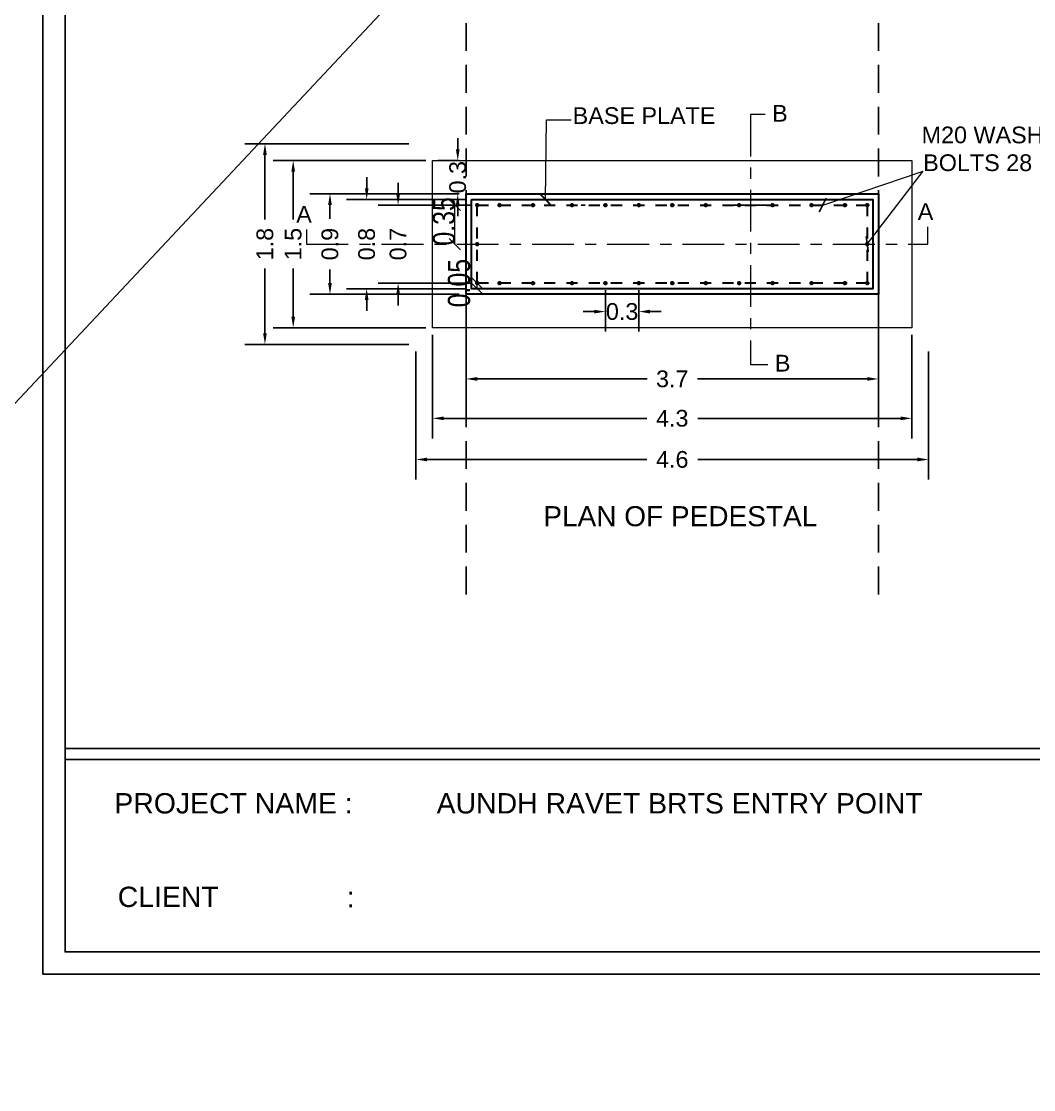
# Model space of a CAD drawing. Header units: metres. Extents: x 6 to 601, y -20 to 118.
# Drawn here: x 183.75 to 192.84, y 4.78 to 14.37 of the extents above; entities that cross this region are included whole.
import ezdxf
from ezdxf.enums import TextEntityAlignment as Align

# ---------------------------------------------------------------- set-up
doc = ezdxf.new("R2010")
doc.units = ezdxf.units.M
doc.header["$MEASUREMENT"] = 0
doc.linetypes.add('CENTER', pattern=[2, 1.25, -0.25, 0.25, -0.25])
doc.linetypes.add('HIDDEN', pattern=[0.375, 0.25, -0.125])
for name, color, linetype, lineweight in [('base plate', 40, 'Continuous', 30), ('boult', 142, 'Continuous', 30), ('EXISTING ROAD', 7, 'Continuous', 5), ('foundation wall and slab', 7, 'Continuous', 30)]:
    doc.layers.add(name, color=color, linetype=linetype, lineweight=lineweight)
doc.layers.add('HATCH', color=8, linetype='Continuous')
doc.layers.add('ProfileEdges', color=7, linetype='Continuous')
doc.styles.add('AR', font='arial.ttf')
doc.styles.add('ARIAL', font='arialbd.ttf', dxfattribs={"width": 0.8})
doc.styles.add('PDF Arial', font='arial.ttf')
doc.styles.get("Standard").update_dxf_attribs({"font": 'arial.ttf'})
doc.dimstyles.new('PDA_Dimentions', dxfattribs={"dimtxt": 0.3, "dimasz": 0.1, "dimexe": 0.075, "dimexo": 0.625, "dimgap": 0.1, "dimtad": 1, "dimdsep": 46, "dimtxsty": 'ARIAL', "dimblk": 'ARCHTICK', "dimcen": 0.09, "dimadec": 0, "dimazin": 0, "dimtfac": 1, "dimtmove": 1, "dimatfit": 3, "dimldrblk": 'ARCHTICK', "dimfxl": 1, "dimfxlon": 1, "dimlwd": 9, "dimarcsym": 0})
doc.dimstyles.get("Standard").update_dxf_attribs({"dimtxt": 0.18, "dimasz": 0.18, "dimexe": 0.18, "dimexo": 0.0625, "dimgap": 0.09, "dimtad": 0, "dimdec": 4, "dimzin": 0, "dimdsep": 46, "dimtxsty": 'Standard', "dimcen": 0.09, "dimadec": 0, "dimazin": 0, "dimtfac": 1, "dimtdec": 4, "dimtofl": 0, "dimtmove": 0, "dimatfit": 3, "dimfxl": 1, "dimtolj": 1, "dimtzin": 0, "dimarcsym": 0})

# ---------------------------------------------------------------- blocks, each defined once
blk = doc.blocks.new('*D248')
at = {"color": 0, "lineweight": -2, "transparency": 16777216}
for p, q in [((186.8527, 12.8704), (186.8527, 12.9704)), ((187.7323, 12.7704), (186.6727, 12.7704)), ((187.7323, 11.9704), (186.6727, 11.9704)), ((186.8527, 11.8704), (186.8527, 11.7704))]:
    blk.add_line(p, q, dxfattribs=at)
at = {"color": 0, "transparency": 16777216}
for points in [[(186.836, 12.8704), (186.8694, 12.8704), (186.8527, 12.7704)], [(186.836, 11.8704), (186.8694, 11.8704), (186.8527, 11.9704)]]:
    blk.add_solid(points, dxfattribs=at)
at = {"layer": 'Defpoints', "color": 0, "transparency": 16777216}
for p in [(187.7948, 12.7704), (186.8527, 11.9704), (187.7948, 11.9704)]:
    blk.add_point(p, dxfattribs=at)
at = {"color": 0, "transparency": 16777216, "insert": (186.8527, 12.3704), "char_height": 0.15, "attachment_point": 5, "rotation": 90}
blk.add_mtext('\\A1;0.8', dxfattribs=at)
blk = doc.blocks.new('*D249')
at = {"color": 0, "lineweight": -2, "transparency": 16777216}
for p, q in [((187.6823, 12.8204), (186.3432, 12.8204)), ((186.5232, 12.7204), (186.5232, 12.5971)), ((186.5232, 12.0204), (186.5232, 12.1437)), ((187.6823, 11.9204), (186.3432, 11.9204))]:
    blk.add_line(p, q, dxfattribs=at)
at = {"color": 0, "transparency": 16777216}
for points in [[(186.5066, 12.7204), (186.5399, 12.7204), (186.5232, 12.8204)], [(186.5066, 12.0204), (186.5399, 12.0204), (186.5232, 11.9204)]]:
    blk.add_solid(points, dxfattribs=at)
at = {"layer": 'Defpoints', "color": 0, "transparency": 16777216}
for p in [(186.5232, 12.8204), (187.7448, 12.8204), (187.7448, 11.9204)]:
    blk.add_point(p, dxfattribs=at)
at = {"color": 0, "transparency": 16777216, "insert": (186.5232, 12.3704), "char_height": 0.15, "attachment_point": 5, "rotation": 90}
blk.add_mtext('\\A1;0.9', dxfattribs=at)
blk = doc.blocks.new('*D250')
at = {"color": 0, "lineweight": -2, "transparency": 16777216}
for p, q in [((187.3823, 13.1204), (186.0134, 13.1204)), ((186.1934, 13.0204), (186.1934, 12.5904)), ((186.1934, 11.7204), (186.1934, 12.1503)), ((187.3823, 11.6204), (186.0134, 11.6204))]:
    blk.add_line(p, q, dxfattribs=at)
at = {"color": 0, "transparency": 16777216}
for points in [[(186.1767, 13.0204), (186.21, 13.0204), (186.1934, 13.1204)], [(186.1767, 11.7204), (186.21, 11.7204), (186.1934, 11.6204)]]:
    blk.add_solid(points, dxfattribs=at)
at = {"layer": 'Defpoints', "color": 0, "transparency": 16777216}
for p in [(187.4448, 13.1204), (186.1934, 11.6204), (187.4448, 11.6204)]:
    blk.add_point(p, dxfattribs=at)
at = {"color": 0, "transparency": 16777216, "insert": (186.1934, 12.3704), "char_height": 0.15, "attachment_point": 5, "rotation": 90}
blk.add_mtext('\\A1;1.5', dxfattribs=at)
blk = doc.blocks.new('*D251')
at = {"color": 0, "lineweight": -2, "transparency": 16777216}
for p, q in [((187.2323, 13.2704), (185.7597, 13.2704)), ((185.9397, 13.1704), (185.9397, 12.59)), ((185.9397, 11.5704), (185.9397, 12.1507)), ((187.2323, 11.4704), (185.7597, 11.4704))]:
    blk.add_line(p, q, dxfattribs=at)
at = {"color": 0, "transparency": 16777216}
for points in [[(185.923, 13.1704), (185.9564, 13.1704), (185.9397, 13.2704)], [(185.923, 11.5704), (185.9564, 11.5704), (185.9397, 11.4704)]]:
    blk.add_solid(points, dxfattribs=at)
at = {"layer": 'Defpoints', "color": 0, "transparency": 16777216}
for p in [(185.9397, 13.2704), (187.2948, 13.2704), (187.2948, 11.4704)]:
    blk.add_point(p, dxfattribs=at)
at = {"color": 0, "transparency": 16777216, "insert": (185.9397, 12.3704), "char_height": 0.15, "attachment_point": 5, "rotation": 90}
blk.add_mtext('\\A1;1.8', dxfattribs=at)
blk = doc.blocks.new('*D252')
at = {"color": 0, "lineweight": -2, "transparency": 16777216}
for p, q in [((187.1348, 12.8204), (187.1348, 12.9204)), ((187.7823, 12.7204), (186.9548, 12.7204)), ((187.7823, 12.0204), (186.9548, 12.0204)), ((187.1348, 11.9204), (187.1348, 11.8204))]:
    blk.add_line(p, q, dxfattribs=at)
at = {"color": 0, "transparency": 16777216}
for points in [[(187.1182, 12.8204), (187.1515, 12.8204), (187.1348, 12.7204)], [(187.1182, 11.9204), (187.1515, 11.9204), (187.1348, 12.0204)]]:
    blk.add_solid(points, dxfattribs=at)
at = {"layer": 'Defpoints', "color": 0, "transparency": 16777216}
for p in [(187.1348, 12.7204), (187.8448, 12.7204), (187.8448, 12.0204)]:
    blk.add_point(p, dxfattribs=at)
at = {"color": 0, "transparency": 16777216, "insert": (187.1348, 12.3704), "char_height": 0.15, "attachment_point": 5, "rotation": 90}
blk.add_mtext('\\A1;0.7', dxfattribs=at)
blk = doc.blocks.new('*D253')
at = {"color": 0, "lineweight": -2, "transparency": 16777216}
for p, q in [((187.4448, 11.5579), (187.4448, 10.6273)), ((191.7448, 11.5579), (191.7448, 10.6273)), ((187.5448, 10.8073), (189.3653, 10.8073)), ((191.6448, 10.8073), (189.8244, 10.8073))]:
    blk.add_line(p, q, dxfattribs=at)
at = {"color": 0, "transparency": 16777216}
for points in [[(187.5448, 10.824), (187.5448, 10.7906), (187.4448, 10.8073)], [(191.6448, 10.824), (191.6448, 10.7906), (191.7448, 10.8073)]]:
    blk.add_solid(points, dxfattribs=at)
at = {"layer": 'Defpoints', "color": 0, "transparency": 16777216}
for p in [(187.4448, 11.6204), (191.7448, 11.6204), (191.7448, 10.8073)]:
    blk.add_point(p, dxfattribs=at)
at = {"color": 0, "transparency": 16777216, "insert": (189.5948, 10.8073), "char_height": 0.15, "attachment_point": 5}
blk.add_mtext('\\A1;4.3', dxfattribs=at)
blk = doc.blocks.new('*D254')
at = {"color": 0, "lineweight": -2, "transparency": 16777216}
for p, q in [((187.7448, 11.8579), (187.7448, 10.9808)), ((191.4448, 11.8579), (191.4448, 10.9808)), ((187.8448, 11.1608), (189.3683, 11.1608)), ((191.3448, 11.1608), (189.8213, 11.1608))]:
    blk.add_line(p, q, dxfattribs=at)
at = {"color": 0, "transparency": 16777216}
for points in [[(187.8448, 11.1775), (187.8448, 11.1441), (187.7448, 11.1608)], [(191.3448, 11.1775), (191.3448, 11.1441), (191.4448, 11.1608)]]:
    blk.add_solid(points, dxfattribs=at)
at = {"layer": 'Defpoints', "color": 0, "transparency": 16777216}
for p in [(187.7448, 11.9204), (191.4448, 11.9204), (191.4448, 11.1608)]:
    blk.add_point(p, dxfattribs=at)
at = {"color": 0, "transparency": 16777216, "insert": (189.5948, 11.1608), "char_height": 0.15, "attachment_point": 5}
blk.add_mtext('\\A1;3.7', dxfattribs=at)
blk = doc.blocks.new('*D255')
at = {"color": 0, "lineweight": -2, "transparency": 16777216}
for p, q in [((187.2948, 11.4079), (187.2948, 10.258)), ((191.8948, 11.4079), (191.8948, 10.258)), ((187.3948, 10.438), (189.3653, 10.438)), ((191.7948, 10.438), (189.8243, 10.438))]:
    blk.add_line(p, q, dxfattribs=at)
at = {"color": 0, "transparency": 16777216}
for points in [[(187.3948, 10.4547), (187.3948, 10.4213), (187.2948, 10.438)], [(191.7948, 10.4547), (191.7948, 10.4213), (191.8948, 10.438)]]:
    blk.add_solid(points, dxfattribs=at)
at = {"layer": 'Defpoints', "color": 0, "transparency": 16777216}
for p in [(187.2948, 11.4704), (191.8948, 11.4704), (191.8948, 10.438)]:
    blk.add_point(p, dxfattribs=at)
at = {"color": 0, "transparency": 16777216, "insert": (189.5948, 10.438), "char_height": 0.15, "attachment_point": 5}
blk.add_mtext('\\A1;4.6', dxfattribs=at)
blk = doc.blocks.new('_Oblique')
at = {"color": 0, "linetype": 'ByBlock', "lineweight": -2}
blk.add_line((-0.5, -0.5), (0.5, 0.5), dxfattribs=at)
blk = doc.blocks.new('*D256')
at = {"color": 0, "lineweight": 9, "transparency": 16777216}
blk.add_line((187.6434, 12.3704), (187.6434, 12.7204), dxfattribs=at)
at = {"layer": 'Defpoints', "color": 0, "transparency": 16777216}
for p in [(187.6434, 12.7204), (187.8448, 12.7204), (187.8448, 12.3704)]:
    blk.add_point(p, dxfattribs=at)
at = {"color": 0, "lineweight": 9, "transparency": 16777216, "xscale": 0.1, "yscale": 0.1, "zscale": 0.1}
for p, rotation in [((187.6434, 12.7204), 90), ((187.6434, 12.3704), 270)]:
    blk.add_blockref('_Oblique', p, dxfattribs=dict(at, rotation=rotation))
at = {"color": 0, "transparency": 16777216, "insert": (187.5474, 12.5742), "char_height": 0.2, "attachment_point": 5, "rotation": 90, "style": 'ARIAL'}
blk.add_mtext('{\\fArial|b0|i0|c0|p34;0.35}', dxfattribs=at)
blk = doc.blocks.new('_ArchTick')
at = {"color": 0, "linetype": 'ByBlock', "const_width": 0.15}
blk.add_lwpolyline([(-0.5, -0.5), (0.5, 0.5)], dxfattribs=at)
blk = doc.blocks.new('*D257')
at = {"color": 0, "lineweight": -2, "transparency": 16777216}
for p, q in [((188.9951, 11.9579), (188.9951, 11.5849)), ((189.2948, 11.9579), (189.2948, 11.5849)), ((188.8951, 11.7649), (188.7951, 11.7649)), ((189.3948, 11.7649), (189.4948, 11.7649))]:
    blk.add_line(p, q, dxfattribs=at)
at = {"color": 0, "transparency": 16777216}
for points in [[(188.8951, 11.7815), (188.8951, 11.7482), (188.9951, 11.7649)], [(189.3948, 11.7815), (189.3948, 11.7482), (189.2948, 11.7649)]]:
    blk.add_solid(points, dxfattribs=at)
at = {"layer": 'Defpoints', "color": 0, "transparency": 16777216}
for p in [(188.9951, 12.0204), (189.2948, 12.0204), (189.2948, 11.7649)]:
    blk.add_point(p, dxfattribs=at)
at = {"color": 0, "transparency": 16777216, "insert": (189.145, 11.7649), "char_height": 0.15, "attachment_point": 5}
blk.add_mtext('\\A1;0.3', dxfattribs=at)
blk = doc.blocks.new('*D258')
at = {"color": 0, "lineweight": -2, "transparency": 16777216}
for p, q in [((187.6698, 13.2204), (187.6698, 13.3204)), ((187.6823, 13.1204), (187.4898, 13.1204)), ((187.6823, 12.8204), (187.4898, 12.8204)), ((187.6698, 12.7204), (187.6698, 12.6204))]:
    blk.add_line(p, q, dxfattribs=at)
at = {"color": 0, "transparency": 16777216}
for points in [[(187.6531, 13.2204), (187.6865, 13.2204), (187.6698, 13.1204)], [(187.6531, 12.7204), (187.6865, 12.7204), (187.6698, 12.8204)]]:
    blk.add_solid(points, dxfattribs=at)
at = {"layer": 'Defpoints', "color": 0, "transparency": 16777216}
for p in [(187.6698, 13.1204), (187.7448, 13.1204), (187.7448, 12.8204)]:
    blk.add_point(p, dxfattribs=at)
at = {"color": 0, "transparency": 16777216, "insert": (187.6698, 12.9704), "char_height": 0.15, "attachment_point": 5, "rotation": 90}
blk.add_mtext('\\A1;0.3', dxfattribs=at)
blk = doc.blocks.new('*D259')
at = {"color": 0, "lineweight": 9, "transparency": 16777216}
blk.add_line((187.8448, 11.9704), (187.8448, 12.0204), dxfattribs=at)
at = {"layer": 'Defpoints', "color": 0, "transparency": 16777216}
for p in [(187.8448, 12.0204), (187.8448, 12.0204), (187.8448, 11.9704)]:
    blk.add_point(p, dxfattribs=at)
at = {"color": 0, "lineweight": 9, "transparency": 16777216, "xscale": 0.1, "yscale": 0.1, "zscale": 0.1}
for p, rotation in [((187.8448, 12.0204), 90), ((187.8448, 11.9704), 270)]:
    blk.add_blockref('_Oblique', p, dxfattribs=dict(at, rotation=rotation))
at = {"color": 0, "transparency": 16777216, "insert": (187.6824, 12.0204), "char_height": 0.2, "attachment_point": 5, "rotation": 90, "style": 'ARIAL'}
blk.add_mtext('{\\fArial|b0|i0|c0|p34;0.05}', dxfattribs=at)
blk = doc.blocks.new('Survey Base')
at = {"color": 146}
blk.add_lwpolyline([(9849.212, 9829.595), (9954.315, 9820.431), (9966.945, 9819.426)], dxfattribs=at)
blk = doc.blocks.new('site plan')
at = {"layer": 'EXISTING ROAD', "rotation": 51.79989677134766}
blk.add_blockref('Survey Base', (2049.792, -13777.89), dxfattribs=at)

msp = doc.modelspace()

# ---------------------------------------------------------------- linework, layer by layer
at = {"color": 251, "linetype": 'HIDDEN', "true_color": 0x636466}
for p, q in [((187.7448, 21.1033), (187.7448, 9.1948)), ((191.4448, 21.1033), (191.4448, 9.1948))]:
    msp.add_line(p, q, dxfattribs=at)
for p, q in [((207.208, 7.846), (184.1468, 7.846)), ((207.208, 7.746), (184.1468, 7.746))]:
    msp.add_line(p, q)
for points in [[(183.9468, 22.6959), (207.408, 22.6959), (207.408, 5.8211), (183.9468, 5.8211)], [(184.1468, 22.4959), (207.208, 22.4959), (207.208, 6.0211), (184.1468, 6.0211)]]:
    msp.add_lwpolyline(points, close=True)
at = {"color": 1, "linetype": 'CENTER', "lineweight": 13, "ltscale": 0.3}
for points in [[(190.4284, 13.532), (190.2974, 13.532), (190.2974, 11.2907), (190.4531, 11.2907)], [(186.3119, 12.5013), (186.3119, 12.3704), (191.8895, 12.3704), (191.8895, 12.5261)]]:
    msp.add_lwpolyline(points, dxfattribs=at)
for points in [[(187.8261, 12.7204), (187.8636, 12.7204)], [(187.8448, 12.7391), (187.8448, 12.7016)], [(188.0261, 12.7204), (188.0636, 12.7204)], [(188.0448, 12.7391), (188.0448, 12.7016)], [(188.3263, 12.7204), (188.3638, 12.7204)], [(188.3451, 12.7391), (188.3451, 12.7016)], [(188.6763, 12.7204), (188.7138, 12.7204)], [(188.6951, 12.7391), (188.6951, 12.7016)], [(188.7763, 12.7204), (188.8138, 12.7204)], [(188.9763, 12.7204), (189.0138, 12.7204)], [(188.9951, 12.7391), (188.9951, 12.7016)], [(189.2763, 12.7204), (189.3138, 12.7204)], [(189.2951, 12.7391), (189.2951, 12.7016)], [(189.5763, 12.7204), (189.6138, 12.7204)], [(189.5951, 12.7391), (189.5951, 12.7016)], [(189.8763, 12.7204), (189.9138, 12.7204)], [(189.8951, 12.7391), (189.8951, 12.7016)], [(190.4763, 12.7204), (190.1138, 12.7204)], [(190.1763, 12.7204), (190.2138, 12.7204)], [(190.1951, 12.7391), (190.1951, 12.7016)], [(190.4951, 12.7391), (190.4951, 12.7016)], [(190.8258, 12.7204), (190.8633, 12.7204)], [(190.8446, 12.7391), (190.8446, 12.7016)], [(191.1636, 12.7204), (191.1261, 12.7204)], [(191.1448, 12.7391), (191.1448, 12.7016)], [(191.3636, 12.7204), (191.3261, 12.7204)], [(191.3448, 12.7391), (191.3448, 12.7016)], [(187.8261, 12.3704), (187.8636, 12.3704)], [(187.8261, 12.3704), (187.8636, 12.3704)], [(187.8448, 12.3891), (187.8448, 12.3516)], [(187.8448, 12.3891), (187.8448, 12.3516)], [(191.3636, 12.3704), (191.3261, 12.3704)], [(191.3636, 12.3704), (191.3261, 12.3704)], [(191.3448, 12.3891), (191.3448, 12.3516)], [(191.3448, 12.3891), (191.3448, 12.3516)], [(187.8261, 12.0204), (187.8636, 12.0204)], [(187.8448, 12.0391), (187.8448, 12.0016)], [(188.0261, 12.0204), (188.0636, 12.0204)], [(188.0448, 12.0391), (188.0448, 12.0016)], [(188.3263, 12.0204), (188.3638, 12.0204)], [(188.3451, 12.0391), (188.3451, 12.0016)], [(188.6763, 12.0204), (188.7138, 12.0204)], [(188.6951, 12.0391), (188.6951, 12.0016)], [(188.9763, 12.0204), (189.0138, 12.0204)], [(188.9951, 12.0391), (188.9951, 12.0016)], [(189.2763, 12.0204), (189.3138, 12.0204)], [(189.2951, 12.0391), (189.2951, 12.0016)], [(189.5763, 12.0204), (189.6138, 12.0204)], [(189.5951, 12.0391), (189.5951, 12.0016)], [(189.8763, 12.0204), (189.9138, 12.0204)], [(189.8951, 12.0391), (189.8951, 12.0016)], [(190.1763, 12.0204), (190.2138, 12.0204)], [(190.1951, 12.0391), (190.1951, 12.0016)], [(190.4951, 12.0391), (190.4951, 12.0016)], [(190.8258, 12.0204), (190.8633, 12.0204)], [(190.8446, 12.0391), (190.8446, 12.0016)], [(191.1636, 12.0204), (191.1261, 12.0204)], [(191.1448, 12.0391), (191.1448, 12.0016)], [(191.3636, 12.0204), (191.3261, 12.0204)], [(191.3448, 12.0391), (191.3448, 12.0016)]]:
    msp.add_lwpolyline(points)
for centre in [(187.8448, 12.7204), (188.0448, 12.7204), (188.3451, 12.7204), (188.6951, 12.7204), (188.9951, 12.7204), (189.2951, 12.7204), (189.5951, 12.7204), (189.8951, 12.7204), (190.1951, 12.7204), (190.4951, 12.7204), (190.8446, 12.7204), (191.1448, 12.7204), (191.3448, 12.7204), (187.8448, 12.3704), (187.8448, 12.3704), (191.3448, 12.3704), (191.3448, 12.3704), (187.8448, 12.0204), (188.0448, 12.0204), (188.3451, 12.0204), (188.6951, 12.0204), (188.9951, 12.0204), (189.2951, 12.0204), (189.5951, 12.0204), (189.8951, 12.0204), (190.1951, 12.0204), (190.4951, 12.0204), (190.8446, 12.0204), (191.1448, 12.0204), (191.3448, 12.0204)]:
    msp.add_circle(centre, 0.0125)
at = {"layer": 'base plate'}
msp.add_lwpolyline([(187.7948, 12.7704), (191.3948, 12.7704), (191.3948, 11.9704), (187.7948, 11.9704)], close=True, dxfattribs=at)
at = {"layer": 'boult', "linetype": 'HIDDEN', "ltscale": 0.2}
msp.add_lwpolyline([(187.8448, 12.7204), (191.3448, 12.7204), (191.3448, 12.0204), (187.8448, 12.0204)], close=True, dxfattribs=at)
at = {"layer": 'foundation wall and slab', "lineweight": 18}
msp.add_lwpolyline([(187.4448, 13.1204), (191.7448, 13.1204), (191.7448, 11.6204), (187.4448, 11.6204)], close=True, dxfattribs=at)
at = {"layer": 'foundation wall and slab', "lineweight": 30}
msp.add_lwpolyline([(187.7448, 12.8204), (191.4448, 12.8204), (191.4448, 11.9204), (187.7448, 11.9204)], close=True, dxfattribs=at)

# ---------------------------------------------------------------- block references
at = {"xscale": 0.232473712272114, "yscale": 0.232473712272114, "zscale": 0.232473712272114}
msp.add_blockref('site plan', (81.207, -4.7204, 23.1017), dxfattribs=at)

# ---------------------------------------------------------------- texts
at = {"color": 1, "linetype": 'CENTER', "lineweight": 13, "ltscale": 0.3, "style": 'PDF Arial'}
for s, p in [('B', (190.4911, 13.4686)), ('A', (186.2204, 12.5626)), ('A', (191.798, 12.5873)), ('B', (190.5159, 11.2273)), ('B', (190.5159, 11.2273))]:
    msp.add_text(s, height=0.15, dxfattribs=at).set_placement(p)
at = {"layer": 'HATCH', "color": 7, "style": 'PDF Arial'}
for s, p in [('BASE PLATE', (188.7016, 13.4479)), ('M20 WASHER', (191.8325, 13.2748)), ('BOLTS 28 NOS.', (191.8468, 13.0256))]:
    msp.add_text(s, height=0.15, dxfattribs=at).set_placement(p)
at = {"layer": 'HATCH', "color": 7, "attachment_point": 7, "style": 'PDF Arial'}
for s, insert, char_height in [('PROJECT NAME :   ', (184.5883, 7.2598), 0.182478), ('AUNDH RAVET BRTS ENTRY POINT', (187.4806, 7.2598), 0.182478), ('CLIENT', (184.6185, 6.4205), 0.18248)]:
    msp.add_mtext(s, dxfattribs=dict(at, insert=insert, char_height=char_height))
at = {"layer": 'HATCH', "color": 7, "insert": (186.6734, 6.4205), "char_height": 0.18248, "width": 3.966735, "attachment_point": 7, "style": 'PDF Arial'}
msp.add_mtext(': ', dxfattribs=at)
at = {"layer": 'ProfileEdges', "style": 'AR'}
msp.add_text('PLAN OF PEDESTAL', height=0.18, dxfattribs=at).set_placement((189.667, 9.9294), align=Align.MIDDLE_CENTER)

# ---------------------------------------------------------------- dimensions: what is measured, and where the dimension line sits
at = {"color": 251, "true_color": 0x636466}
for base, p1, p2, picture, middle in [((185.9397, 13.2704), (187.2948, 11.4704), (187.2948, 13.2704), '*D251', (185.9397, 12.3704)), ((186.1934, 11.6204), (187.4448, 13.1204), (187.4448, 11.6204), '*D250', (186.1934, 12.3704)), ((186.8527, 11.9704), (187.7948, 12.7704), (187.7948, 11.9704), '*D248', (186.8527, 12.3704)), ((187.1348, 12.7204), (187.8448, 12.0204), (187.8448, 12.7204), '*D252', (187.1348, 12.3704)), ((186.5232, 12.8204), (187.7448, 11.9204), (187.7448, 12.8204), '*D249', (186.5232, 12.3704))]:
    dim = msp.add_linear_dim(base=base, p1=p1, p2=p2, angle=90, dimstyle='Standard', override={"dimtxt": 0.15, "dimasz": 0.1, "dimdec": 1, "dimtdec": 1}, dxfattribs=at)
    dim.commit()
    dim.dimension.update_dxf_attribs({"geometry": picture, "text_midpoint": middle})
dim = msp.add_linear_dim(base=(187.6698, 13.1204), p1=(187.7448, 12.8204), p2=(187.7448, 13.1204), angle=90, dimstyle='Standard', override={"dimtxt": 0.15, "dimasz": 0.1, "dimdec": 1, "dimtdec": 1}, dxfattribs=at)
dim.commit()
dim.dimension.update_dxf_attribs({"geometry": '*D258', "text_midpoint": (187.6698, 12.9704), "dimtype": 160})
for base, p1, p2, picture, middle in [((187.6434, 12.7204), (187.8448, 12.3704), (187.8448, 12.7204), '*D256', (187.5474, 12.5742)), ((187.8448, 12.0204), (187.8448, 11.9704), (187.8448, 12.0204), '*D259', (187.6824, 12.0204))]:
    dim = msp.add_linear_dim(base=base, p1=p1, p2=p2, angle=90, text='{\\fArial|b0|i0|c0|p34;<>}', dimstyle='PDA_Dimentions', override={"dimtxt": 0.2, "dimgap": 0.01, "dimtad": 0, "dimblk": 'Oblique', "dimblk1": 'Oblique', "dimblk2": 'Oblique', "dimse1": 1, "dimse2": 1}, dxfattribs=at)
    dim.commit()
    dim.dimension.update_dxf_attribs({"geometry": picture, "text_midpoint": middle, "dimtype": 160})
dim = msp.add_linear_dim(base=(189.2948, 11.7649), p1=(188.9951, 12.0204), p2=(189.2948, 12.0204), dimstyle='Standard', override={"dimtxt": 0.15, "dimasz": 0.1, "dimdec": 1, "dimtdec": 1}, dxfattribs=at)
dim.commit()
dim.dimension.update_dxf_attribs({"geometry": '*D257', "text_midpoint": (189.145, 11.7649), "dimtype": 160})
for base, p1, p2, picture, middle in [((191.4448, 11.1608), (187.7448, 11.9204), (191.4448, 11.9204), '*D254', (189.5948, 11.1608)), ((191.7448, 10.8073), (187.4448, 11.6204), (191.7448, 11.6204), '*D253', (189.5948, 10.8073)), ((191.8948, 10.438), (187.2948, 11.4704), (191.8948, 11.4704), '*D255', (189.5948, 10.438))]:
    dim = msp.add_linear_dim(base=base, p1=p1, p2=p2, dimstyle='Standard', override={"dimtxt": 0.15, "dimasz": 0.1, "dimdec": 1, "dimtdec": 1}, dxfattribs=at)
    dim.commit()
    dim.dimension.update_dxf_attribs({"geometry": picture, "text_midpoint": middle})

# ---------------------------------------------------------------- leaders
for points in [[(188.4568, 12.7704), (188.4659, 13.4864), (188.6888, 13.4864)], [(190.9448, 12.7204), (191.8468, 13.0256)], [(191.3448, 12.3704), (191.8468, 13.0256)]]:
    msp.add_leader(points, dimstyle='PDA_Dimentions', override={"dimtxt": 0.2, "dimgap": 0.01, "dimtad": 0, "dimse1": 1, "dimse2": 1})

doc.saveas('drawing.dxf')
